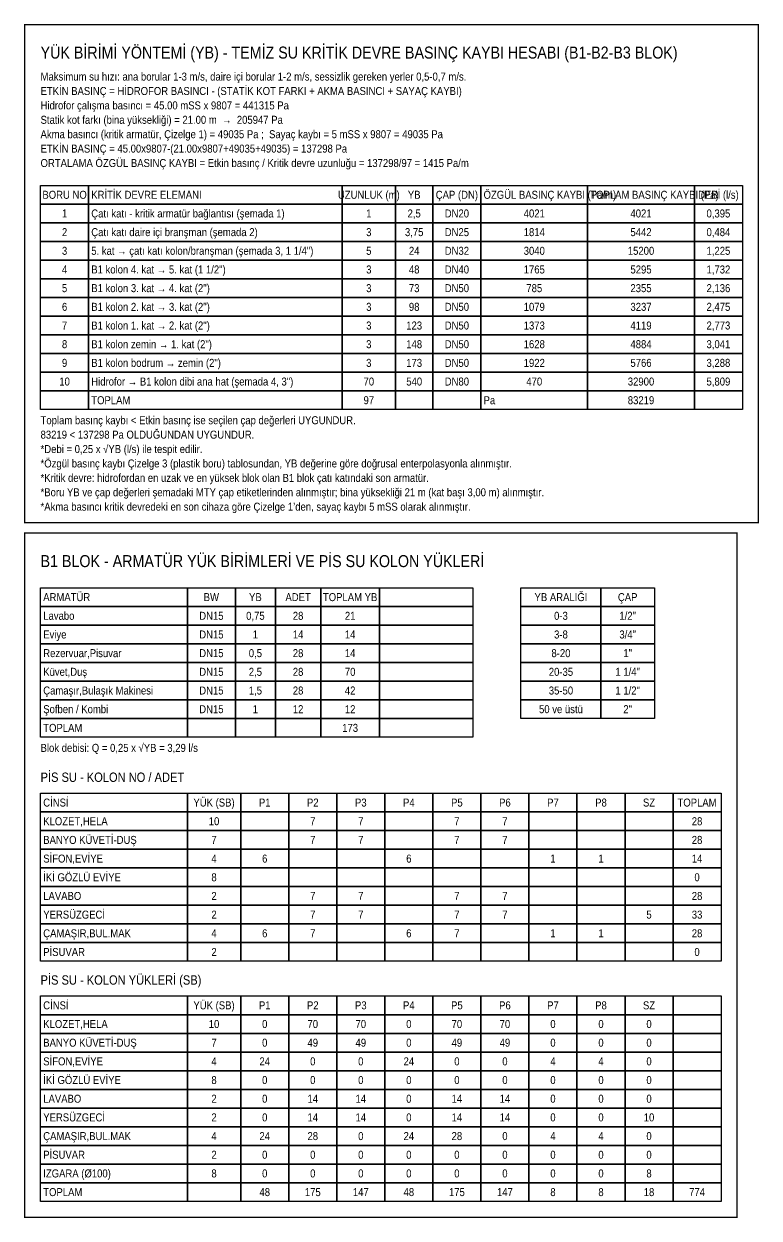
# Model space of a CAD drawing. Header units: centimetres. Extents: x 302242 to 303946, y -488437 to -486502.
# Drawn here: x 302242 to 302792, y -487397 to -486502 of the extents above; entities that cross this region are included whole.
import ezdxf
from ezdxf.enums import TextEntityAlignment as Align

# ---------------------------------------------------------------- set-up
doc = ezdxf.new("R2010")
doc.units = ezdxf.units.CM
doc.layers.add('MTY-HESAP', color=1, linetype='Continuous')
doc.layers.add('MTY-HESAP-YAZI', color=7, linetype='Continuous')
doc.styles.add('ROTAS', font='arial.ttf')

msp = doc.modelspace()

# ---------------------------------------------------------------- linework, layer by layer
at = {"layer": 'MTY-HESAP', "const_width": 1}
for points in [[(302242, -486875.4), (302792, -486875.4), (302792, -486502), (302242, -486502)], [(302242, -487396.2), (302776, -487396.2), (302776, -486883.2), (302242, -486883.2)]]:
    msp.add_lwpolyline(points, close=True, dxfattribs=at)
at = {"layer": 'MTY-HESAP'}
for points in [[(302254, -486622.6), (302290, -486622.6), (302290, -486636.6), (302254, -486636.6)], [(302290, -486622.6), (302480, -486622.6), (302480, -486636.6), (302290, -486636.6)], [(302480, -486622.6), (302520, -486622.6), (302520, -486636.6), (302480, -486636.6)], [(302520, -486622.6), (302548, -486622.6), (302548, -486636.6), (302520, -486636.6)], [(302548, -486622.6), (302584, -486622.6), (302584, -486636.6), (302548, -486636.6)], [(302584, -486622.6), (302664, -486622.6), (302664, -486636.6), (302584, -486636.6)], [(302664, -486622.6), (302744, -486622.6), (302744, -486636.6), (302664, -486636.6)], [(302744, -486622.6), (302780, -486622.6), (302780, -486636.6), (302744, -486636.6)], [(302254, -486636.6), (302290, -486636.6), (302290, -486650.6), (302254, -486650.6)], [(302290, -486636.6), (302480, -486636.6), (302480, -486650.6), (302290, -486650.6)], [(302480, -486636.6), (302520, -486636.6), (302520, -486650.6), (302480, -486650.6)], [(302520, -486636.6), (302548, -486636.6), (302548, -486650.6), (302520, -486650.6)], [(302548, -486636.6), (302584, -486636.6), (302584, -486650.6), (302548, -486650.6)], [(302584, -486636.6), (302664, -486636.6), (302664, -486650.6), (302584, -486650.6)], [(302664, -486636.6), (302744, -486636.6), (302744, -486650.6), (302664, -486650.6)], [(302744, -486636.6), (302780, -486636.6), (302780, -486650.6), (302744, -486650.6)], [(302254, -486650.6), (302290, -486650.6), (302290, -486664.6), (302254, -486664.6)], [(302290, -486650.6), (302480, -486650.6), (302480, -486664.6), (302290, -486664.6)], [(302480, -486650.6), (302520, -486650.6), (302520, -486664.6), (302480, -486664.6)], [(302520, -486650.6), (302548, -486650.6), (302548, -486664.6), (302520, -486664.6)], [(302548, -486650.6), (302584, -486650.6), (302584, -486664.6), (302548, -486664.6)], [(302584, -486650.6), (302664, -486650.6), (302664, -486664.6), (302584, -486664.6)], [(302664, -486650.6), (302744, -486650.6), (302744, -486664.6), (302664, -486664.6)], [(302744, -486650.6), (302780, -486650.6), (302780, -486664.6), (302744, -486664.6)], [(302254, -486664.6), (302290, -486664.6), (302290, -486678.6), (302254, -486678.6)], [(302290, -486664.6), (302480, -486664.6), (302480, -486678.6), (302290, -486678.6)], [(302480, -486664.6), (302520, -486664.6), (302520, -486678.6), (302480, -486678.6)], [(302520, -486664.6), (302548, -486664.6), (302548, -486678.6), (302520, -486678.6)], [(302548, -486664.6), (302584, -486664.6), (302584, -486678.6), (302548, -486678.6)], [(302584, -486664.6), (302664, -486664.6), (302664, -486678.6), (302584, -486678.6)], [(302664, -486664.6), (302744, -486664.6), (302744, -486678.6), (302664, -486678.6)], [(302744, -486664.6), (302780, -486664.6), (302780, -486678.6), (302744, -486678.6)], [(302254, -486678.6), (302290, -486678.6), (302290, -486692.6), (302254, -486692.6)], [(302290, -486678.6), (302480, -486678.6), (302480, -486692.6), (302290, -486692.6)], [(302480, -486678.6), (302520, -486678.6), (302520, -486692.6), (302480, -486692.6)], [(302520, -486678.6), (302548, -486678.6), (302548, -486692.6), (302520, -486692.6)], [(302548, -486678.6), (302584, -486678.6), (302584, -486692.6), (302548, -486692.6)], [(302584, -486678.6), (302664, -486678.6), (302664, -486692.6), (302584, -486692.6)], [(302664, -486678.6), (302744, -486678.6), (302744, -486692.6), (302664, -486692.6)], [(302744, -486678.6), (302780, -486678.6), (302780, -486692.6), (302744, -486692.6)], [(302254, -486692.6), (302290, -486692.6), (302290, -486706.6), (302254, -486706.6)], [(302290, -486692.6), (302480, -486692.6), (302480, -486706.6), (302290, -486706.6)], [(302480, -486692.6), (302520, -486692.6), (302520, -486706.6), (302480, -486706.6)], [(302520, -486692.6), (302548, -486692.6), (302548, -486706.6), (302520, -486706.6)], [(302548, -486692.6), (302584, -486692.6), (302584, -486706.6), (302548, -486706.6)], [(302584, -486692.6), (302664, -486692.6), (302664, -486706.6), (302584, -486706.6)], [(302664, -486692.6), (302744, -486692.6), (302744, -486706.6), (302664, -486706.6)], [(302744, -486692.6), (302780, -486692.6), (302780, -486706.6), (302744, -486706.6)], [(302254, -486706.6), (302290, -486706.6), (302290, -486720.6), (302254, -486720.6)], [(302290, -486706.6), (302480, -486706.6), (302480, -486720.6), (302290, -486720.6)], [(302480, -486706.6), (302520, -486706.6), (302520, -486720.6), (302480, -486720.6)], [(302520, -486706.6), (302548, -486706.6), (302548, -486720.6), (302520, -486720.6)], [(302548, -486706.6), (302584, -486706.6), (302584, -486720.6), (302548, -486720.6)], [(302584, -486706.6), (302664, -486706.6), (302664, -486720.6), (302584, -486720.6)], [(302664, -486706.6), (302744, -486706.6), (302744, -486720.6), (302664, -486720.6)], [(302744, -486706.6), (302780, -486706.6), (302780, -486720.6), (302744, -486720.6)], [(302254, -486720.6), (302290, -486720.6), (302290, -486734.6), (302254, -486734.6)], [(302290, -486720.6), (302480, -486720.6), (302480, -486734.6), (302290, -486734.6)], [(302480, -486720.6), (302520, -486720.6), (302520, -486734.6), (302480, -486734.6)], [(302520, -486720.6), (302548, -486720.6), (302548, -486734.6), (302520, -486734.6)], [(302548, -486720.6), (302584, -486720.6), (302584, -486734.6), (302548, -486734.6)], [(302584, -486720.6), (302664, -486720.6), (302664, -486734.6), (302584, -486734.6)], [(302664, -486720.6), (302744, -486720.6), (302744, -486734.6), (302664, -486734.6)], [(302744, -486720.6), (302780, -486720.6), (302780, -486734.6), (302744, -486734.6)], [(302254, -486734.6), (302290, -486734.6), (302290, -486748.6), (302254, -486748.6)], [(302290, -486734.6), (302480, -486734.6), (302480, -486748.6), (302290, -486748.6)], [(302480, -486734.6), (302520, -486734.6), (302520, -486748.6), (302480, -486748.6)], [(302520, -486734.6), (302548, -486734.6), (302548, -486748.6), (302520, -486748.6)], [(302548, -486734.6), (302584, -486734.6), (302584, -486748.6), (302548, -486748.6)], [(302584, -486734.6), (302664, -486734.6), (302664, -486748.6), (302584, -486748.6)], [(302664, -486734.6), (302744, -486734.6), (302744, -486748.6), (302664, -486748.6)], [(302744, -486734.6), (302780, -486734.6), (302780, -486748.6), (302744, -486748.6)], [(302254, -486748.6), (302290, -486748.6), (302290, -486762.6), (302254, -486762.6)], [(302290, -486748.6), (302480, -486748.6), (302480, -486762.6), (302290, -486762.6)], [(302480, -486748.6), (302520, -486748.6), (302520, -486762.6), (302480, -486762.6)], [(302520, -486748.6), (302548, -486748.6), (302548, -486762.6), (302520, -486762.6)], [(302548, -486748.6), (302584, -486748.6), (302584, -486762.6), (302548, -486762.6)], [(302584, -486748.6), (302664, -486748.6), (302664, -486762.6), (302584, -486762.6)], [(302664, -486748.6), (302744, -486748.6), (302744, -486762.6), (302664, -486762.6)], [(302744, -486748.6), (302780, -486748.6), (302780, -486762.6), (302744, -486762.6)], [(302254, -486762.6), (302290, -486762.6), (302290, -486776.6), (302254, -486776.6)], [(302290, -486762.6), (302480, -486762.6), (302480, -486776.6), (302290, -486776.6)], [(302480, -486762.6), (302520, -486762.6), (302520, -486776.6), (302480, -486776.6)], [(302520, -486762.6), (302548, -486762.6), (302548, -486776.6), (302520, -486776.6)], [(302548, -486762.6), (302584, -486762.6), (302584, -486776.6), (302548, -486776.6)], [(302584, -486762.6), (302664, -486762.6), (302664, -486776.6), (302584, -486776.6)], [(302664, -486762.6), (302744, -486762.6), (302744, -486776.6), (302664, -486776.6)], [(302744, -486762.6), (302780, -486762.6), (302780, -486776.6), (302744, -486776.6)], [(302254, -486776.6), (302290, -486776.6), (302290, -486790.6), (302254, -486790.6)], [(302290, -486776.6), (302480, -486776.6), (302480, -486790.6), (302290, -486790.6)], [(302480, -486776.6), (302520, -486776.6), (302520, -486790.6), (302480, -486790.6)], [(302520, -486776.6), (302548, -486776.6), (302548, -486790.6), (302520, -486790.6)], [(302548, -486776.6), (302584, -486776.6), (302584, -486790.6), (302548, -486790.6)], [(302584, -486776.6), (302664, -486776.6), (302664, -486790.6), (302584, -486790.6)], [(302664, -486776.6), (302744, -486776.6), (302744, -486790.6), (302664, -486790.6)], [(302744, -486776.6), (302780, -486776.6), (302780, -486790.6), (302744, -486790.6)], [(302254, -486924.2), (302364, -486924.2), (302364, -486938.2), (302254, -486938.2)], [(302364, -486924.2), (302400, -486924.2), (302400, -486938.2), (302364, -486938.2)], [(302400, -486924.2), (302430, -486924.2), (302430, -486938.2), (302400, -486938.2)], [(302430, -486924.2), (302464, -486924.2), (302464, -486938.2), (302430, -486938.2)], [(302464, -486924.2), (302508, -486924.2), (302508, -486938.2), (302464, -486938.2)], [(302508, -486924.2), (302578, -486924.2), (302578, -486938.2), (302508, -486938.2)], [(302614, -486924.2), (302674, -486924.2), (302674, -486938.2), (302614, -486938.2)], [(302674, -486924.2), (302714, -486924.2), (302714, -486938.2), (302674, -486938.2)], [(302254, -486938.2), (302364, -486938.2), (302364, -486952.2), (302254, -486952.2)], [(302364, -486938.2), (302400, -486938.2), (302400, -486952.2), (302364, -486952.2)], [(302400, -486938.2), (302430, -486938.2), (302430, -486952.2), (302400, -486952.2)], [(302430, -486938.2), (302464, -486938.2), (302464, -486952.2), (302430, -486952.2)], [(302464, -486938.2), (302508, -486938.2), (302508, -486952.2), (302464, -486952.2)], [(302508, -486938.2), (302578, -486938.2), (302578, -486952.2), (302508, -486952.2)], [(302614, -486938.2), (302674, -486938.2), (302674, -486952.2), (302614, -486952.2)], [(302674, -486938.2), (302714, -486938.2), (302714, -486952.2), (302674, -486952.2)], [(302254, -486952.2), (302364, -486952.2), (302364, -486966.2), (302254, -486966.2)], [(302364, -486952.2), (302400, -486952.2), (302400, -486966.2), (302364, -486966.2)], [(302400, -486952.2), (302430, -486952.2), (302430, -486966.2), (302400, -486966.2)], [(302430, -486952.2), (302464, -486952.2), (302464, -486966.2), (302430, -486966.2)], [(302464, -486952.2), (302508, -486952.2), (302508, -486966.2), (302464, -486966.2)], [(302508, -486952.2), (302578, -486952.2), (302578, -486966.2), (302508, -486966.2)], [(302614, -486952.2), (302674, -486952.2), (302674, -486966.2), (302614, -486966.2)], [(302674, -486952.2), (302714, -486952.2), (302714, -486966.2), (302674, -486966.2)], [(302254, -486966.2), (302364, -486966.2), (302364, -486980.2), (302254, -486980.2)], [(302364, -486966.2), (302400, -486966.2), (302400, -486980.2), (302364, -486980.2)], [(302400, -486966.2), (302430, -486966.2), (302430, -486980.2), (302400, -486980.2)], [(302430, -486966.2), (302464, -486966.2), (302464, -486980.2), (302430, -486980.2)], [(302464, -486966.2), (302508, -486966.2), (302508, -486980.2), (302464, -486980.2)], [(302508, -486966.2), (302578, -486966.2), (302578, -486980.2), (302508, -486980.2)], [(302614, -486966.2), (302674, -486966.2), (302674, -486980.2), (302614, -486980.2)], [(302674, -486966.2), (302714, -486966.2), (302714, -486980.2), (302674, -486980.2)], [(302254, -486980.2), (302364, -486980.2), (302364, -486994.2), (302254, -486994.2)], [(302364, -486980.2), (302400, -486980.2), (302400, -486994.2), (302364, -486994.2)], [(302400, -486980.2), (302430, -486980.2), (302430, -486994.2), (302400, -486994.2)], [(302430, -486980.2), (302464, -486980.2), (302464, -486994.2), (302430, -486994.2)], [(302464, -486980.2), (302508, -486980.2), (302508, -486994.2), (302464, -486994.2)], [(302508, -486980.2), (302578, -486980.2), (302578, -486994.2), (302508, -486994.2)], [(302614, -486980.2), (302674, -486980.2), (302674, -486994.2), (302614, -486994.2)], [(302674, -486980.2), (302714, -486980.2), (302714, -486994.2), (302674, -486994.2)], [(302254, -486994.2), (302364, -486994.2), (302364, -487008.2), (302254, -487008.2)], [(302364, -486994.2), (302400, -486994.2), (302400, -487008.2), (302364, -487008.2)], [(302400, -486994.2), (302430, -486994.2), (302430, -487008.2), (302400, -487008.2)], [(302430, -486994.2), (302464, -486994.2), (302464, -487008.2), (302430, -487008.2)], [(302464, -486994.2), (302508, -486994.2), (302508, -487008.2), (302464, -487008.2)], [(302508, -486994.2), (302578, -486994.2), (302578, -487008.2), (302508, -487008.2)], [(302614, -486994.2), (302674, -486994.2), (302674, -487008.2), (302614, -487008.2)], [(302674, -486994.2), (302714, -486994.2), (302714, -487008.2), (302674, -487008.2)], [(302254, -487008.2), (302364, -487008.2), (302364, -487022.2), (302254, -487022.2)], [(302364, -487008.2), (302400, -487008.2), (302400, -487022.2), (302364, -487022.2)], [(302400, -487008.2), (302430, -487008.2), (302430, -487022.2), (302400, -487022.2)], [(302430, -487008.2), (302464, -487008.2), (302464, -487022.2), (302430, -487022.2)], [(302464, -487008.2), (302508, -487008.2), (302508, -487022.2), (302464, -487022.2)], [(302508, -487008.2), (302578, -487008.2), (302578, -487022.2), (302508, -487022.2)], [(302614, -487008.2), (302674, -487008.2), (302674, -487022.2), (302614, -487022.2)], [(302674, -487008.2), (302714, -487008.2), (302714, -487022.2), (302674, -487022.2)], [(302254, -487022.2), (302364, -487022.2), (302364, -487036.2), (302254, -487036.2)], [(302364, -487022.2), (302400, -487022.2), (302400, -487036.2), (302364, -487036.2)], [(302400, -487022.2), (302430, -487022.2), (302430, -487036.2), (302400, -487036.2)], [(302430, -487022.2), (302464, -487022.2), (302464, -487036.2), (302430, -487036.2)], [(302464, -487022.2), (302508, -487022.2), (302508, -487036.2), (302464, -487036.2)], [(302508, -487022.2), (302578, -487022.2), (302578, -487036.2), (302508, -487036.2)], [(302254, -487078.2), (302364, -487078.2), (302364, -487092.2), (302254, -487092.2)], [(302364, -487078.2), (302404, -487078.2), (302404, -487092.2), (302364, -487092.2)], [(302404, -487078.2), (302440, -487078.2), (302440, -487092.2), (302404, -487092.2)], [(302440, -487078.2), (302476, -487078.2), (302476, -487092.2), (302440, -487092.2)], [(302476, -487078.2), (302512, -487078.2), (302512, -487092.2), (302476, -487092.2)], [(302512, -487078.2), (302548, -487078.2), (302548, -487092.2), (302512, -487092.2)], [(302548, -487078.2), (302584, -487078.2), (302584, -487092.2), (302548, -487092.2)], [(302584, -487078.2), (302620, -487078.2), (302620, -487092.2), (302584, -487092.2)], [(302620, -487078.2), (302656, -487078.2), (302656, -487092.2), (302620, -487092.2)], [(302656, -487078.2), (302692, -487078.2), (302692, -487092.2), (302656, -487092.2)], [(302692, -487078.2), (302728, -487078.2), (302728, -487092.2), (302692, -487092.2)], [(302728, -487078.2), (302764, -487078.2), (302764, -487092.2), (302728, -487092.2)], [(302254, -487092.2), (302364, -487092.2), (302364, -487106.2), (302254, -487106.2)], [(302364, -487092.2), (302404, -487092.2), (302404, -487106.2), (302364, -487106.2)], [(302404, -487092.2), (302440, -487092.2), (302440, -487106.2), (302404, -487106.2)], [(302440, -487092.2), (302476, -487092.2), (302476, -487106.2), (302440, -487106.2)], [(302476, -487092.2), (302512, -487092.2), (302512, -487106.2), (302476, -487106.2)], [(302512, -487092.2), (302548, -487092.2), (302548, -487106.2), (302512, -487106.2)], [(302548, -487092.2), (302584, -487092.2), (302584, -487106.2), (302548, -487106.2)], [(302584, -487092.2), (302620, -487092.2), (302620, -487106.2), (302584, -487106.2)], [(302620, -487092.2), (302656, -487092.2), (302656, -487106.2), (302620, -487106.2)], [(302656, -487092.2), (302692, -487092.2), (302692, -487106.2), (302656, -487106.2)], [(302692, -487092.2), (302728, -487092.2), (302728, -487106.2), (302692, -487106.2)], [(302728, -487092.2), (302764, -487092.2), (302764, -487106.2), (302728, -487106.2)], [(302254, -487106.2), (302364, -487106.2), (302364, -487120.2), (302254, -487120.2)], [(302364, -487106.2), (302404, -487106.2), (302404, -487120.2), (302364, -487120.2)], [(302404, -487106.2), (302440, -487106.2), (302440, -487120.2), (302404, -487120.2)], [(302440, -487106.2), (302476, -487106.2), (302476, -487120.2), (302440, -487120.2)], [(302476, -487106.2), (302512, -487106.2), (302512, -487120.2), (302476, -487120.2)], [(302512, -487106.2), (302548, -487106.2), (302548, -487120.2), (302512, -487120.2)], [(302548, -487106.2), (302584, -487106.2), (302584, -487120.2), (302548, -487120.2)], [(302584, -487106.2), (302620, -487106.2), (302620, -487120.2), (302584, -487120.2)], [(302620, -487106.2), (302656, -487106.2), (302656, -487120.2), (302620, -487120.2)], [(302656, -487106.2), (302692, -487106.2), (302692, -487120.2), (302656, -487120.2)], [(302692, -487106.2), (302728, -487106.2), (302728, -487120.2), (302692, -487120.2)], [(302728, -487106.2), (302764, -487106.2), (302764, -487120.2), (302728, -487120.2)], [(302254, -487120.2), (302364, -487120.2), (302364, -487134.2), (302254, -487134.2)], [(302364, -487120.2), (302404, -487120.2), (302404, -487134.2), (302364, -487134.2)], [(302404, -487120.2), (302440, -487120.2), (302440, -487134.2), (302404, -487134.2)], [(302440, -487120.2), (302476, -487120.2), (302476, -487134.2), (302440, -487134.2)], [(302476, -487120.2), (302512, -487120.2), (302512, -487134.2), (302476, -487134.2)], [(302512, -487120.2), (302548, -487120.2), (302548, -487134.2), (302512, -487134.2)], [(302548, -487120.2), (302584, -487120.2), (302584, -487134.2), (302548, -487134.2)], [(302584, -487120.2), (302620, -487120.2), (302620, -487134.2), (302584, -487134.2)], [(302620, -487120.2), (302656, -487120.2), (302656, -487134.2), (302620, -487134.2)], [(302656, -487120.2), (302692, -487120.2), (302692, -487134.2), (302656, -487134.2)], [(302692, -487120.2), (302728, -487120.2), (302728, -487134.2), (302692, -487134.2)], [(302728, -487120.2), (302764, -487120.2), (302764, -487134.2), (302728, -487134.2)], [(302254, -487134.2), (302364, -487134.2), (302364, -487148.2), (302254, -487148.2)], [(302364, -487134.2), (302404, -487134.2), (302404, -487148.2), (302364, -487148.2)], [(302404, -487134.2), (302440, -487134.2), (302440, -487148.2), (302404, -487148.2)], [(302440, -487134.2), (302476, -487134.2), (302476, -487148.2), (302440, -487148.2)], [(302476, -487134.2), (302512, -487134.2), (302512, -487148.2), (302476, -487148.2)], [(302512, -487134.2), (302548, -487134.2), (302548, -487148.2), (302512, -487148.2)], [(302548, -487134.2), (302584, -487134.2), (302584, -487148.2), (302548, -487148.2)], [(302584, -487134.2), (302620, -487134.2), (302620, -487148.2), (302584, -487148.2)], [(302620, -487134.2), (302656, -487134.2), (302656, -487148.2), (302620, -487148.2)], [(302656, -487134.2), (302692, -487134.2), (302692, -487148.2), (302656, -487148.2)], [(302692, -487134.2), (302728, -487134.2), (302728, -487148.2), (302692, -487148.2)], [(302728, -487134.2), (302764, -487134.2), (302764, -487148.2), (302728, -487148.2)], [(302254, -487148.2), (302364, -487148.2), (302364, -487162.2), (302254, -487162.2)], [(302364, -487148.2), (302404, -487148.2), (302404, -487162.2), (302364, -487162.2)], [(302404, -487148.2), (302440, -487148.2), (302440, -487162.2), (302404, -487162.2)], [(302440, -487148.2), (302476, -487148.2), (302476, -487162.2), (302440, -487162.2)], [(302476, -487148.2), (302512, -487148.2), (302512, -487162.2), (302476, -487162.2)], [(302512, -487148.2), (302548, -487148.2), (302548, -487162.2), (302512, -487162.2)], [(302548, -487148.2), (302584, -487148.2), (302584, -487162.2), (302548, -487162.2)], [(302584, -487148.2), (302620, -487148.2), (302620, -487162.2), (302584, -487162.2)], [(302620, -487148.2), (302656, -487148.2), (302656, -487162.2), (302620, -487162.2)], [(302656, -487148.2), (302692, -487148.2), (302692, -487162.2), (302656, -487162.2)], [(302692, -487148.2), (302728, -487148.2), (302728, -487162.2), (302692, -487162.2)], [(302728, -487148.2), (302764, -487148.2), (302764, -487162.2), (302728, -487162.2)], [(302254, -487162.2), (302364, -487162.2), (302364, -487176.2), (302254, -487176.2)], [(302364, -487162.2), (302404, -487162.2), (302404, -487176.2), (302364, -487176.2)], [(302404, -487162.2), (302440, -487162.2), (302440, -487176.2), (302404, -487176.2)], [(302440, -487162.2), (302476, -487162.2), (302476, -487176.2), (302440, -487176.2)], [(302476, -487162.2), (302512, -487162.2), (302512, -487176.2), (302476, -487176.2)], [(302512, -487162.2), (302548, -487162.2), (302548, -487176.2), (302512, -487176.2)], [(302548, -487162.2), (302584, -487162.2), (302584, -487176.2), (302548, -487176.2)], [(302584, -487162.2), (302620, -487162.2), (302620, -487176.2), (302584, -487176.2)], [(302620, -487162.2), (302656, -487162.2), (302656, -487176.2), (302620, -487176.2)], [(302656, -487162.2), (302692, -487162.2), (302692, -487176.2), (302656, -487176.2)], [(302692, -487162.2), (302728, -487162.2), (302728, -487176.2), (302692, -487176.2)], [(302728, -487162.2), (302764, -487162.2), (302764, -487176.2), (302728, -487176.2)], [(302254, -487176.2), (302364, -487176.2), (302364, -487190.2), (302254, -487190.2)], [(302364, -487176.2), (302404, -487176.2), (302404, -487190.2), (302364, -487190.2)], [(302404, -487176.2), (302440, -487176.2), (302440, -487190.2), (302404, -487190.2)], [(302440, -487176.2), (302476, -487176.2), (302476, -487190.2), (302440, -487190.2)], [(302476, -487176.2), (302512, -487176.2), (302512, -487190.2), (302476, -487190.2)], [(302512, -487176.2), (302548, -487176.2), (302548, -487190.2), (302512, -487190.2)], [(302548, -487176.2), (302584, -487176.2), (302584, -487190.2), (302548, -487190.2)], [(302584, -487176.2), (302620, -487176.2), (302620, -487190.2), (302584, -487190.2)], [(302620, -487176.2), (302656, -487176.2), (302656, -487190.2), (302620, -487190.2)], [(302656, -487176.2), (302692, -487176.2), (302692, -487190.2), (302656, -487190.2)], [(302692, -487176.2), (302728, -487176.2), (302728, -487190.2), (302692, -487190.2)], [(302728, -487176.2), (302764, -487176.2), (302764, -487190.2), (302728, -487190.2)], [(302254, -487190.2), (302364, -487190.2), (302364, -487204.2), (302254, -487204.2)], [(302364, -487190.2), (302404, -487190.2), (302404, -487204.2), (302364, -487204.2)], [(302404, -487190.2), (302440, -487190.2), (302440, -487204.2), (302404, -487204.2)], [(302440, -487190.2), (302476, -487190.2), (302476, -487204.2), (302440, -487204.2)], [(302476, -487190.2), (302512, -487190.2), (302512, -487204.2), (302476, -487204.2)], [(302512, -487190.2), (302548, -487190.2), (302548, -487204.2), (302512, -487204.2)], [(302548, -487190.2), (302584, -487190.2), (302584, -487204.2), (302548, -487204.2)], [(302584, -487190.2), (302620, -487190.2), (302620, -487204.2), (302584, -487204.2)], [(302620, -487190.2), (302656, -487190.2), (302656, -487204.2), (302620, -487204.2)], [(302656, -487190.2), (302692, -487190.2), (302692, -487204.2), (302656, -487204.2)], [(302692, -487190.2), (302728, -487190.2), (302728, -487204.2), (302692, -487204.2)], [(302728, -487190.2), (302764, -487190.2), (302764, -487204.2), (302728, -487204.2)], [(302254, -487230.2), (302364, -487230.2), (302364, -487244.2), (302254, -487244.2)], [(302364, -487230.2), (302404, -487230.2), (302404, -487244.2), (302364, -487244.2)], [(302404, -487230.2), (302440, -487230.2), (302440, -487244.2), (302404, -487244.2)], [(302440, -487230.2), (302476, -487230.2), (302476, -487244.2), (302440, -487244.2)], [(302476, -487230.2), (302512, -487230.2), (302512, -487244.2), (302476, -487244.2)], [(302512, -487230.2), (302548, -487230.2), (302548, -487244.2), (302512, -487244.2)], [(302548, -487230.2), (302584, -487230.2), (302584, -487244.2), (302548, -487244.2)], [(302584, -487230.2), (302620, -487230.2), (302620, -487244.2), (302584, -487244.2)], [(302620, -487230.2), (302656, -487230.2), (302656, -487244.2), (302620, -487244.2)], [(302656, -487230.2), (302692, -487230.2), (302692, -487244.2), (302656, -487244.2)], [(302692, -487230.2), (302728, -487230.2), (302728, -487244.2), (302692, -487244.2)], [(302728, -487230.2), (302764, -487230.2), (302764, -487244.2), (302728, -487244.2)], [(302254, -487244.2), (302364, -487244.2), (302364, -487258.2), (302254, -487258.2)], [(302364, -487244.2), (302404, -487244.2), (302404, -487258.2), (302364, -487258.2)], [(302404, -487244.2), (302440, -487244.2), (302440, -487258.2), (302404, -487258.2)], [(302440, -487244.2), (302476, -487244.2), (302476, -487258.2), (302440, -487258.2)], [(302476, -487244.2), (302512, -487244.2), (302512, -487258.2), (302476, -487258.2)], [(302512, -487244.2), (302548, -487244.2), (302548, -487258.2), (302512, -487258.2)], [(302548, -487244.2), (302584, -487244.2), (302584, -487258.2), (302548, -487258.2)], [(302584, -487244.2), (302620, -487244.2), (302620, -487258.2), (302584, -487258.2)], [(302620, -487244.2), (302656, -487244.2), (302656, -487258.2), (302620, -487258.2)], [(302656, -487244.2), (302692, -487244.2), (302692, -487258.2), (302656, -487258.2)], [(302692, -487244.2), (302728, -487244.2), (302728, -487258.2), (302692, -487258.2)], [(302728, -487244.2), (302764, -487244.2), (302764, -487258.2), (302728, -487258.2)], [(302254, -487258.2), (302364, -487258.2), (302364, -487272.2), (302254, -487272.2)], [(302364, -487258.2), (302404, -487258.2), (302404, -487272.2), (302364, -487272.2)], [(302404, -487258.2), (302440, -487258.2), (302440, -487272.2), (302404, -487272.2)], [(302440, -487258.2), (302476, -487258.2), (302476, -487272.2), (302440, -487272.2)], [(302476, -487258.2), (302512, -487258.2), (302512, -487272.2), (302476, -487272.2)], [(302512, -487258.2), (302548, -487258.2), (302548, -487272.2), (302512, -487272.2)], [(302548, -487258.2), (302584, -487258.2), (302584, -487272.2), (302548, -487272.2)], [(302584, -487258.2), (302620, -487258.2), (302620, -487272.2), (302584, -487272.2)], [(302620, -487258.2), (302656, -487258.2), (302656, -487272.2), (302620, -487272.2)], [(302656, -487258.2), (302692, -487258.2), (302692, -487272.2), (302656, -487272.2)], [(302692, -487258.2), (302728, -487258.2), (302728, -487272.2), (302692, -487272.2)], [(302728, -487258.2), (302764, -487258.2), (302764, -487272.2), (302728, -487272.2)], [(302254, -487272.2), (302364, -487272.2), (302364, -487286.2), (302254, -487286.2)], [(302364, -487272.2), (302404, -487272.2), (302404, -487286.2), (302364, -487286.2)], [(302404, -487272.2), (302440, -487272.2), (302440, -487286.2), (302404, -487286.2)], [(302440, -487272.2), (302476, -487272.2), (302476, -487286.2), (302440, -487286.2)], [(302476, -487272.2), (302512, -487272.2), (302512, -487286.2), (302476, -487286.2)], [(302512, -487272.2), (302548, -487272.2), (302548, -487286.2), (302512, -487286.2)], [(302548, -487272.2), (302584, -487272.2), (302584, -487286.2), (302548, -487286.2)], [(302584, -487272.2), (302620, -487272.2), (302620, -487286.2), (302584, -487286.2)], [(302620, -487272.2), (302656, -487272.2), (302656, -487286.2), (302620, -487286.2)], [(302656, -487272.2), (302692, -487272.2), (302692, -487286.2), (302656, -487286.2)], [(302692, -487272.2), (302728, -487272.2), (302728, -487286.2), (302692, -487286.2)], [(302728, -487272.2), (302764, -487272.2), (302764, -487286.2), (302728, -487286.2)], [(302254, -487286.2), (302364, -487286.2), (302364, -487300.2), (302254, -487300.2)], [(302364, -487286.2), (302404, -487286.2), (302404, -487300.2), (302364, -487300.2)], [(302404, -487286.2), (302440, -487286.2), (302440, -487300.2), (302404, -487300.2)], [(302440, -487286.2), (302476, -487286.2), (302476, -487300.2), (302440, -487300.2)], [(302476, -487286.2), (302512, -487286.2), (302512, -487300.2), (302476, -487300.2)], [(302512, -487286.2), (302548, -487286.2), (302548, -487300.2), (302512, -487300.2)], [(302548, -487286.2), (302584, -487286.2), (302584, -487300.2), (302548, -487300.2)], [(302584, -487286.2), (302620, -487286.2), (302620, -487300.2), (302584, -487300.2)], [(302620, -487286.2), (302656, -487286.2), (302656, -487300.2), (302620, -487300.2)], [(302656, -487286.2), (302692, -487286.2), (302692, -487300.2), (302656, -487300.2)], [(302692, -487286.2), (302728, -487286.2), (302728, -487300.2), (302692, -487300.2)], [(302728, -487286.2), (302764, -487286.2), (302764, -487300.2), (302728, -487300.2)], [(302254, -487300.2), (302364, -487300.2), (302364, -487314.2), (302254, -487314.2)], [(302364, -487300.2), (302404, -487300.2), (302404, -487314.2), (302364, -487314.2)], [(302404, -487300.2), (302440, -487300.2), (302440, -487314.2), (302404, -487314.2)], [(302440, -487300.2), (302476, -487300.2), (302476, -487314.2), (302440, -487314.2)], [(302476, -487300.2), (302512, -487300.2), (302512, -487314.2), (302476, -487314.2)], [(302512, -487300.2), (302548, -487300.2), (302548, -487314.2), (302512, -487314.2)], [(302548, -487300.2), (302584, -487300.2), (302584, -487314.2), (302548, -487314.2)], [(302584, -487300.2), (302620, -487300.2), (302620, -487314.2), (302584, -487314.2)], [(302620, -487300.2), (302656, -487300.2), (302656, -487314.2), (302620, -487314.2)], [(302656, -487300.2), (302692, -487300.2), (302692, -487314.2), (302656, -487314.2)], [(302692, -487300.2), (302728, -487300.2), (302728, -487314.2), (302692, -487314.2)], [(302728, -487300.2), (302764, -487300.2), (302764, -487314.2), (302728, -487314.2)], [(302254, -487314.2), (302364, -487314.2), (302364, -487328.2), (302254, -487328.2)], [(302364, -487314.2), (302404, -487314.2), (302404, -487328.2), (302364, -487328.2)], [(302404, -487314.2), (302440, -487314.2), (302440, -487328.2), (302404, -487328.2)], [(302440, -487314.2), (302476, -487314.2), (302476, -487328.2), (302440, -487328.2)], [(302476, -487314.2), (302512, -487314.2), (302512, -487328.2), (302476, -487328.2)], [(302512, -487314.2), (302548, -487314.2), (302548, -487328.2), (302512, -487328.2)], [(302548, -487314.2), (302584, -487314.2), (302584, -487328.2), (302548, -487328.2)], [(302584, -487314.2), (302620, -487314.2), (302620, -487328.2), (302584, -487328.2)], [(302620, -487314.2), (302656, -487314.2), (302656, -487328.2), (302620, -487328.2)], [(302656, -487314.2), (302692, -487314.2), (302692, -487328.2), (302656, -487328.2)], [(302692, -487314.2), (302728, -487314.2), (302728, -487328.2), (302692, -487328.2)], [(302728, -487314.2), (302764, -487314.2), (302764, -487328.2), (302728, -487328.2)], [(302254, -487328.2), (302364, -487328.2), (302364, -487342.2), (302254, -487342.2)], [(302364, -487328.2), (302404, -487328.2), (302404, -487342.2), (302364, -487342.2)], [(302404, -487328.2), (302440, -487328.2), (302440, -487342.2), (302404, -487342.2)], [(302440, -487328.2), (302476, -487328.2), (302476, -487342.2), (302440, -487342.2)], [(302476, -487328.2), (302512, -487328.2), (302512, -487342.2), (302476, -487342.2)], [(302512, -487328.2), (302548, -487328.2), (302548, -487342.2), (302512, -487342.2)], [(302548, -487328.2), (302584, -487328.2), (302584, -487342.2), (302548, -487342.2)], [(302584, -487328.2), (302620, -487328.2), (302620, -487342.2), (302584, -487342.2)], [(302620, -487328.2), (302656, -487328.2), (302656, -487342.2), (302620, -487342.2)], [(302656, -487328.2), (302692, -487328.2), (302692, -487342.2), (302656, -487342.2)], [(302692, -487328.2), (302728, -487328.2), (302728, -487342.2), (302692, -487342.2)], [(302728, -487328.2), (302764, -487328.2), (302764, -487342.2), (302728, -487342.2)], [(302254, -487342.2), (302364, -487342.2), (302364, -487356.2), (302254, -487356.2)], [(302364, -487342.2), (302404, -487342.2), (302404, -487356.2), (302364, -487356.2)], [(302404, -487342.2), (302440, -487342.2), (302440, -487356.2), (302404, -487356.2)], [(302440, -487342.2), (302476, -487342.2), (302476, -487356.2), (302440, -487356.2)], [(302476, -487342.2), (302512, -487342.2), (302512, -487356.2), (302476, -487356.2)], [(302512, -487342.2), (302548, -487342.2), (302548, -487356.2), (302512, -487356.2)], [(302548, -487342.2), (302584, -487342.2), (302584, -487356.2), (302548, -487356.2)], [(302584, -487342.2), (302620, -487342.2), (302620, -487356.2), (302584, -487356.2)], [(302620, -487342.2), (302656, -487342.2), (302656, -487356.2), (302620, -487356.2)], [(302656, -487342.2), (302692, -487342.2), (302692, -487356.2), (302656, -487356.2)], [(302692, -487342.2), (302728, -487342.2), (302728, -487356.2), (302692, -487356.2)], [(302728, -487342.2), (302764, -487342.2), (302764, -487356.2), (302728, -487356.2)], [(302254, -487356.2), (302364, -487356.2), (302364, -487370.2), (302254, -487370.2)], [(302364, -487356.2), (302404, -487356.2), (302404, -487370.2), (302364, -487370.2)], [(302404, -487356.2), (302440, -487356.2), (302440, -487370.2), (302404, -487370.2)], [(302440, -487356.2), (302476, -487356.2), (302476, -487370.2), (302440, -487370.2)], [(302476, -487356.2), (302512, -487356.2), (302512, -487370.2), (302476, -487370.2)], [(302512, -487356.2), (302548, -487356.2), (302548, -487370.2), (302512, -487370.2)], [(302548, -487356.2), (302584, -487356.2), (302584, -487370.2), (302548, -487370.2)], [(302584, -487356.2), (302620, -487356.2), (302620, -487370.2), (302584, -487370.2)], [(302620, -487356.2), (302656, -487356.2), (302656, -487370.2), (302620, -487370.2)], [(302656, -487356.2), (302692, -487356.2), (302692, -487370.2), (302656, -487370.2)], [(302692, -487356.2), (302728, -487356.2), (302728, -487370.2), (302692, -487370.2)], [(302728, -487356.2), (302764, -487356.2), (302764, -487370.2), (302728, -487370.2)], [(302254, -487370.2), (302364, -487370.2), (302364, -487384.2), (302254, -487384.2)], [(302364, -487370.2), (302404, -487370.2), (302404, -487384.2), (302364, -487384.2)], [(302404, -487370.2), (302440, -487370.2), (302440, -487384.2), (302404, -487384.2)], [(302440, -487370.2), (302476, -487370.2), (302476, -487384.2), (302440, -487384.2)], [(302476, -487370.2), (302512, -487370.2), (302512, -487384.2), (302476, -487384.2)], [(302512, -487370.2), (302548, -487370.2), (302548, -487384.2), (302512, -487384.2)], [(302548, -487370.2), (302584, -487370.2), (302584, -487384.2), (302548, -487384.2)], [(302584, -487370.2), (302620, -487370.2), (302620, -487384.2), (302584, -487384.2)], [(302620, -487370.2), (302656, -487370.2), (302656, -487384.2), (302620, -487384.2)], [(302656, -487370.2), (302692, -487370.2), (302692, -487384.2), (302656, -487384.2)], [(302692, -487370.2), (302728, -487370.2), (302728, -487384.2), (302692, -487384.2)], [(302728, -487370.2), (302764, -487370.2), (302764, -487384.2), (302728, -487384.2)]]:
    msp.add_lwpolyline(points, close=True, dxfattribs=at)

# ---------------------------------------------------------------- texts
at = {"layer": 'MTY-HESAP-YAZI', "style": 'ROTAS', "width": 0.85}
for s, height, p in [('YÜK BİRİMİ YÖNTEMİ (YB) - TEMİZ SU KRİTİK DEVRE BASINÇ KAYBI HESABI (B1-B2-B3 BLOK)', 9, (302254, -486523)), ('Maksimum su hızı: ana borular 1-3 m/s, daire içi borular 1-2 m/s, sessizlik gereken yerler 0,5-0,7 m/s.', 6, (302254, -486541)), ('ETKİN BASINÇ = HİDROFOR BASINCI - (STATİK KOT FARKI + AKMA BASINCI + SAYAÇ KAYBI)', 6, (302254, -486551.8)), ('Hidrofor çalışma basıncı = 45.00 mSS x 9807 = 441315 Pa', 6, (302254, -486562.6)), ('Statik kot farkı (bina yüksekliği) = 21.00 m  →  205947 Pa', 6, (302254, -486573.4)), ('Akma basıncı (kritik armatür, Çizelge 1) = 49035 Pa ;  Sayaç kaybı = 5 mSS x 9807 = 49035 Pa', 6, (302254, -486584.2)), ('ETKİN BASINÇ = 45.00x9807-(21.00x9807+49035+49035) = 137298 Pa', 6, (302254, -486595)), ('ORTALAMA ÖZGÜL BASINÇ KAYBI = Etkin basınç / Kritik devre uzunluğu = 137298/97 = 1415 Pa/m', 6, (302254, -486605.8)), ('KRİTİK DEVRE ELEMANI', 6, (302292, -486629.6)), ('ÖZGÜL BASINÇ KAYBI (Pa/m)', 6, (302586, -486629.6)), ('TOPLAM BASINÇ KAYBI (Pa)', 6, (302666, -486629.6)), ('Çatı katı - kritik armatür bağlantısı (şemada 1)', 6, (302292, -486643.6)), ('Çatı katı daire içi branşman (şemada 2)', 6, (302292, -486657.6)), ('5. kat → çatı katı kolon/branşman (şemada 3, 1 1/4")', 6, (302292, -486671.6)), ('B1 kolon 4. kat → 5. kat (1 1/2")', 6, (302292, -486685.6)), ('B1 kolon 3. kat → 4. kat (2")', 6, (302292, -486699.6)), ('B1 kolon 2. kat → 3. kat (2")', 6, (302292, -486713.6)), ('B1 kolon 1. kat → 2. kat (2")', 6, (302292, -486727.6)), ('B1 kolon zemin → 1. kat (2")', 6, (302292, -486741.6)), ('B1 kolon bodrum → zemin (2")', 6, (302292, -486755.6)), ('Hidrofor → B1 kolon dibi ana hat (şemada 4, 3")', 6, (302292, -486769.6)), ('TOPLAM', 6, (302292, -486783.6)), ('Pa', 6, (302586, -486783.6)), ('Toplam basınç kaybı < Etkin basınç ise seçilen çap değerleri UYGUNDUR.', 6, (302254, -486798.6)), ('83219 < 137298 Pa OLDUĞUNDAN UYGUNDUR.', 6, (302254, -486809.4)), ('*Debi = 0,25 x √YB (l/s) ile tespit edilir.', 6, (302254, -486820.2)), ('*Özgül basınç kaybı Çizelge 3 (plastik boru) tablosundan, YB değerine göre doğrusal enterpolasyonla alınmıştır.', 6, (302254, -486831)), ('*Kritik devre: hidrofordan en uzak ve en yüksek blok olan B1 blok çatı katındaki son armatür.', 6, (302254, -486841.8)), ('*Boru YB ve çap değerleri şemadaki MTY çap etiketlerinden alınmıştır; bina yüksekliği 21 m (kat başı 3,00 m) alınmıştır.', 6, (302254, -486852.6)), ('*Akma basıncı kritik devredeki en son cihaza göre Çizelge 1’den, sayaç kaybı 5 mSS olarak alınmıştır.', 6, (302254, -486863.4)), ('B1 BLOK - ARMATÜR YÜK BİRİMLERİ VE PİS SU KOLON YÜKLERİ', 9, (302254, -486904.2)), ('ARMATÜR', 6, (302256, -486931.2)), ('Lavabo', 6, (302256, -486945.2)), ('Eviye', 6, (302256, -486959.2)), ('Rezervuar,Pisuvar', 6, (302256, -486973.2)), ('Küvet,Duş', 6, (302256, -486987.2)), ('Çamaşır,Bulaşık Makinesi', 6, (302256, -487001.2)), ('Şofben / Kombi', 6, (302256, -487015.2)), ('TOPLAM', 6, (302256, -487029.2)), ('Blok debisi: Q = 0,25 x √YB = 3,29 l/s', 6, (302254, -487044.2)), ('PİS SU - KOLON NO / ADET', 7, (302254, -487066.2)), ('CİNSİ', 6, (302256, -487085.2)), ('KLOZET,HELA', 6, (302256, -487099.2)), ('BANYO KÜVETİ-DUŞ', 6, (302256, -487113.2)), ('SİFON,EVİYE', 6, (302256, -487127.2)), ('İKİ GÖZLÜ EVİYE', 6, (302256, -487141.2)), ('LAVABO', 6, (302256, -487155.2)), ('YERSÜZGECİ', 6, (302256, -487169.2)), ('ÇAMAŞIR,BUL.MAK', 6, (302256, -487183.2)), ('PİSUVAR', 6, (302256, -487197.2)), ('PİS SU - KOLON YÜKLERİ (SB)', 7, (302254, -487218.2)), ('CİNSİ', 6, (302256, -487237.2)), ('KLOZET,HELA', 6, (302256, -487251.2)), ('BANYO KÜVETİ-DUŞ', 6, (302256, -487265.2)), ('SİFON,EVİYE', 6, (302256, -487279.2)), ('İKİ GÖZLÜ EVİYE', 6, (302256, -487293.2)), ('LAVABO', 6, (302256, -487307.2)), ('YERSÜZGECİ', 6, (302256, -487321.2)), ('ÇAMAŞIR,BUL.MAK', 6, (302256, -487335.2)), ('PİSUVAR', 6, (302256, -487349.2)), ('IZGARA (Ø100)', 6, (302256, -487363.2)), ('TOPLAM', 6, (302256, -487377.2))]:
    msp.add_text(s, height=height, dxfattribs=at).set_placement(p, align=Align.MIDDLE_LEFT)
for s, p in [('BORU NO', (302272, -486629.6)), ('UZUNLUK (m)', (302500, -486629.6)), ('YB', (302534, -486629.6)), ('ÇAP (DN)', (302566, -486629.6)), ('DEBİ (l/s)', (302762, -486629.6)), ('1', (302272, -486643.6)), ('1', (302500, -486643.6)), ('2,5', (302534, -486643.6)), ('DN20', (302566, -486643.6)), ('4021', (302624, -486643.6)), ('4021', (302704, -486643.6)), ('0,395', (302762, -486643.6)), ('2', (302272, -486657.6)), ('3', (302500, -486657.6)), ('3,75', (302534, -486657.6)), ('DN25', (302566, -486657.6)), ('1814', (302624, -486657.6)), ('5442', (302704, -486657.6)), ('0,484', (302762, -486657.6)), ('3', (302272, -486671.6)), ('5', (302500, -486671.6)), ('24', (302534, -486671.6)), ('DN32', (302566, -486671.6)), ('3040', (302624, -486671.6)), ('15200', (302704, -486671.6)), ('1,225', (302762, -486671.6)), ('4', (302272, -486685.6)), ('3', (302500, -486685.6)), ('48', (302534, -486685.6)), ('DN40', (302566, -486685.6)), ('1765', (302624, -486685.6)), ('5295', (302704, -486685.6)), ('1,732', (302762, -486685.6)), ('5', (302272, -486699.6)), ('3', (302500, -486699.6)), ('73', (302534, -486699.6)), ('DN50', (302566, -486699.6)), ('785', (302624, -486699.6)), ('2355', (302704, -486699.6)), ('2,136', (302762, -486699.6)), ('6', (302272, -486713.6)), ('3', (302500, -486713.6)), ('98', (302534, -486713.6)), ('DN50', (302566, -486713.6)), ('1079', (302624, -486713.6)), ('3237', (302704, -486713.6)), ('2,475', (302762, -486713.6)), ('7', (302272, -486727.6)), ('3', (302500, -486727.6)), ('123', (302534, -486727.6)), ('DN50', (302566, -486727.6)), ('1373', (302624, -486727.6)), ('4119', (302704, -486727.6)), ('2,773', (302762, -486727.6)), ('8', (302272, -486741.6)), ('3', (302500, -486741.6)), ('148', (302534, -486741.6)), ('DN50', (302566, -486741.6)), ('1628', (302624, -486741.6)), ('4884', (302704, -486741.6)), ('3,041', (302762, -486741.6)), ('9', (302272, -486755.6)), ('3', (302500, -486755.6)), ('173', (302534, -486755.6)), ('DN50', (302566, -486755.6)), ('1922', (302624, -486755.6)), ('5766', (302704, -486755.6)), ('3,288', (302762, -486755.6)), ('10', (302272, -486769.6)), ('70', (302500, -486769.6)), ('540', (302534, -486769.6)), ('DN80', (302566, -486769.6)), ('470', (302624, -486769.6)), ('32900', (302704, -486769.6)), ('5,809', (302762, -486769.6)), ('97', (302500, -486783.6)), ('83219', (302704, -486783.6)), ('BW', (302382, -486931.2)), ('YB', (302415, -486931.2)), ('ADET', (302447, -486931.2)), ('TOPLAM YB', (302486, -486931.2)), ('YB ARALIĞI', (302644, -486931.2)), ('ÇAP', (302694, -486931.2)), ('DN15', (302382, -486945.2)), ('0,75', (302415, -486945.2)), ('28', (302447, -486945.2)), ('21', (302486, -486945.2)), ('0-3', (302644, -486945.2)), ('1/2"', (302694, -486945.2)), ('DN15', (302382, -486959.2)), ('1', (302415, -486959.2)), ('14', (302447, -486959.2)), ('14', (302486, -486959.2)), ('3-8', (302644, -486959.2)), ('3/4"', (302694, -486959.2)), ('DN15', (302382, -486973.2)), ('0,5', (302415, -486973.2)), ('28', (302447, -486973.2)), ('14', (302486, -486973.2)), ('8-20', (302644, -486973.2)), ('1"', (302694, -486973.2)), ('DN15', (302382, -486987.2)), ('2,5', (302415, -486987.2)), ('28', (302447, -486987.2)), ('70', (302486, -486987.2)), ('20-35', (302644, -486987.2)), ('1 1/4"', (302694, -486987.2)), ('DN15', (302382, -487001.2)), ('1,5', (302415, -487001.2)), ('28', (302447, -487001.2)), ('42', (302486, -487001.2)), ('35-50', (302644, -487001.2)), ('1 1/2"', (302694, -487001.2)), ('DN15', (302382, -487015.2)), ('1', (302415, -487015.2)), ('12', (302447, -487015.2)), ('12', (302486, -487015.2)), ('50 ve üstü', (302644, -487015.2)), ('2"', (302694, -487015.2)), ('173', (302486, -487029.2)), ('YÜK (SB)', (302384, -487085.2)), ('P1', (302422, -487085.2)), ('P2', (302458, -487085.2)), ('P3', (302494, -487085.2)), ('P4', (302530, -487085.2)), ('P5', (302566, -487085.2)), ('P6', (302602, -487085.2)), ('P7', (302638, -487085.2)), ('P8', (302674, -487085.2)), ('SZ', (302710, -487085.2)), ('TOPLAM', (302746, -487085.2)), ('10', (302384, -487099.2)), ('7', (302458, -487099.2)), ('7', (302494, -487099.2)), ('7', (302566, -487099.2)), ('7', (302602, -487099.2)), ('28', (302746, -487099.2)), ('7', (302384, -487113.2)), ('7', (302458, -487113.2)), ('7', (302494, -487113.2)), ('7', (302566, -487113.2)), ('7', (302602, -487113.2)), ('28', (302746, -487113.2)), ('4', (302384, -487127.2)), ('6', (302422, -487127.2)), ('6', (302530, -487127.2)), ('1', (302638, -487127.2)), ('1', (302674, -487127.2)), ('14', (302746, -487127.2)), ('8', (302384, -487141.2)), ('0', (302746, -487141.2)), ('2', (302384, -487155.2)), ('7', (302458, -487155.2)), ('7', (302494, -487155.2)), ('7', (302566, -487155.2)), ('7', (302602, -487155.2)), ('28', (302746, -487155.2)), ('2', (302384, -487169.2)), ('7', (302458, -487169.2)), ('7', (302494, -487169.2)), ('7', (302566, -487169.2)), ('7', (302602, -487169.2)), ('5', (302710, -487169.2)), ('33', (302746, -487169.2)), ('4', (302384, -487183.2)), ('6', (302422, -487183.2)), ('7', (302458, -487183.2)), ('6', (302530, -487183.2)), ('7', (302566, -487183.2)), ('1', (302638, -487183.2)), ('1', (302674, -487183.2)), ('28', (302746, -487183.2)), ('2', (302384, -487197.2)), ('0', (302746, -487197.2)), ('YÜK (SB)', (302384, -487237.2)), ('P1', (302422, -487237.2)), ('P2', (302458, -487237.2)), ('P3', (302494, -487237.2)), ('P4', (302530, -487237.2)), ('P5', (302566, -487237.2)), ('P6', (302602, -487237.2)), ('P7', (302638, -487237.2)), ('P8', (302674, -487237.2)), ('SZ', (302710, -487237.2)), ('10', (302384, -487251.2)), ('0', (302422, -487251.2)), ('70', (302458, -487251.2)), ('70', (302494, -487251.2)), ('0', (302530, -487251.2)), ('70', (302566, -487251.2)), ('70', (302602, -487251.2)), ('0', (302638, -487251.2)), ('0', (302674, -487251.2)), ('0', (302710, -487251.2)), ('7', (302384, -487265.2)), ('0', (302422, -487265.2)), ('49', (302458, -487265.2)), ('49', (302494, -487265.2)), ('0', (302530, -487265.2)), ('49', (302566, -487265.2)), ('49', (302602, -487265.2)), ('0', (302638, -487265.2)), ('0', (302674, -487265.2)), ('0', (302710, -487265.2)), ('4', (302384, -487279.2)), ('24', (302422, -487279.2)), ('0', (302458, -487279.2)), ('0', (302494, -487279.2)), ('24', (302530, -487279.2)), ('0', (302566, -487279.2)), ('0', (302602, -487279.2)), ('4', (302638, -487279.2)), ('4', (302674, -487279.2)), ('0', (302710, -487279.2)), ('8', (302384, -487293.2)), ('0', (302422, -487293.2)), ('0', (302458, -487293.2)), ('0', (302494, -487293.2)), ('0', (302530, -487293.2)), ('0', (302566, -487293.2)), ('0', (302602, -487293.2)), ('0', (302638, -487293.2)), ('0', (302674, -487293.2)), ('0', (302710, -487293.2)), ('2', (302384, -487307.2)), ('0', (302422, -487307.2)), ('14', (302458, -487307.2)), ('14', (302494, -487307.2)), ('0', (302530, -487307.2)), ('14', (302566, -487307.2)), ('14', (302602, -487307.2)), ('0', (302638, -487307.2)), ('0', (302674, -487307.2)), ('0', (302710, -487307.2)), ('2', (302384, -487321.2)), ('0', (302422, -487321.2)), ('14', (302458, -487321.2)), ('14', (302494, -487321.2)), ('0', (302530, -487321.2)), ('14', (302566, -487321.2)), ('14', (302602, -487321.2)), ('0', (302638, -487321.2)), ('0', (302674, -487321.2)), ('10', (302710, -487321.2)), ('4', (302384, -487335.2)), ('24', (302422, -487335.2)), ('28', (302458, -487335.2)), ('0', (302494, -487335.2)), ('24', (302530, -487335.2)), ('28', (302566, -487335.2)), ('0', (302602, -487335.2)), ('4', (302638, -487335.2)), ('4', (302674, -487335.2)), ('0', (302710, -487335.2)), ('2', (302384, -487349.2)), ('0', (302422, -487349.2)), ('0', (302458, -487349.2)), ('0', (302494, -487349.2)), ('0', (302530, -487349.2)), ('0', (302566, -487349.2)), ('0', (302602, -487349.2)), ('0', (302638, -487349.2)), ('0', (302674, -487349.2)), ('0', (302710, -487349.2)), ('8', (302384, -487363.2)), ('0', (302422, -487363.2)), ('0', (302458, -487363.2)), ('0', (302494, -487363.2)), ('0', (302530, -487363.2)), ('0', (302566, -487363.2)), ('0', (302602, -487363.2)), ('0', (302638, -487363.2)), ('0', (302674, -487363.2)), ('8', (302710, -487363.2)), ('48', (302422, -487377.2)), ('175', (302458, -487377.2)), ('147', (302494, -487377.2)), ('48', (302530, -487377.2)), ('175', (302566, -487377.2)), ('147', (302602, -487377.2)), ('8', (302638, -487377.2)), ('8', (302674, -487377.2)), ('18', (302710, -487377.2)), ('774', (302746, -487377.2))]:
    msp.add_text(s, height=6, dxfattribs=at).set_placement(p, align=Align.MIDDLE_CENTER)

doc.saveas('drawing.dxf')
